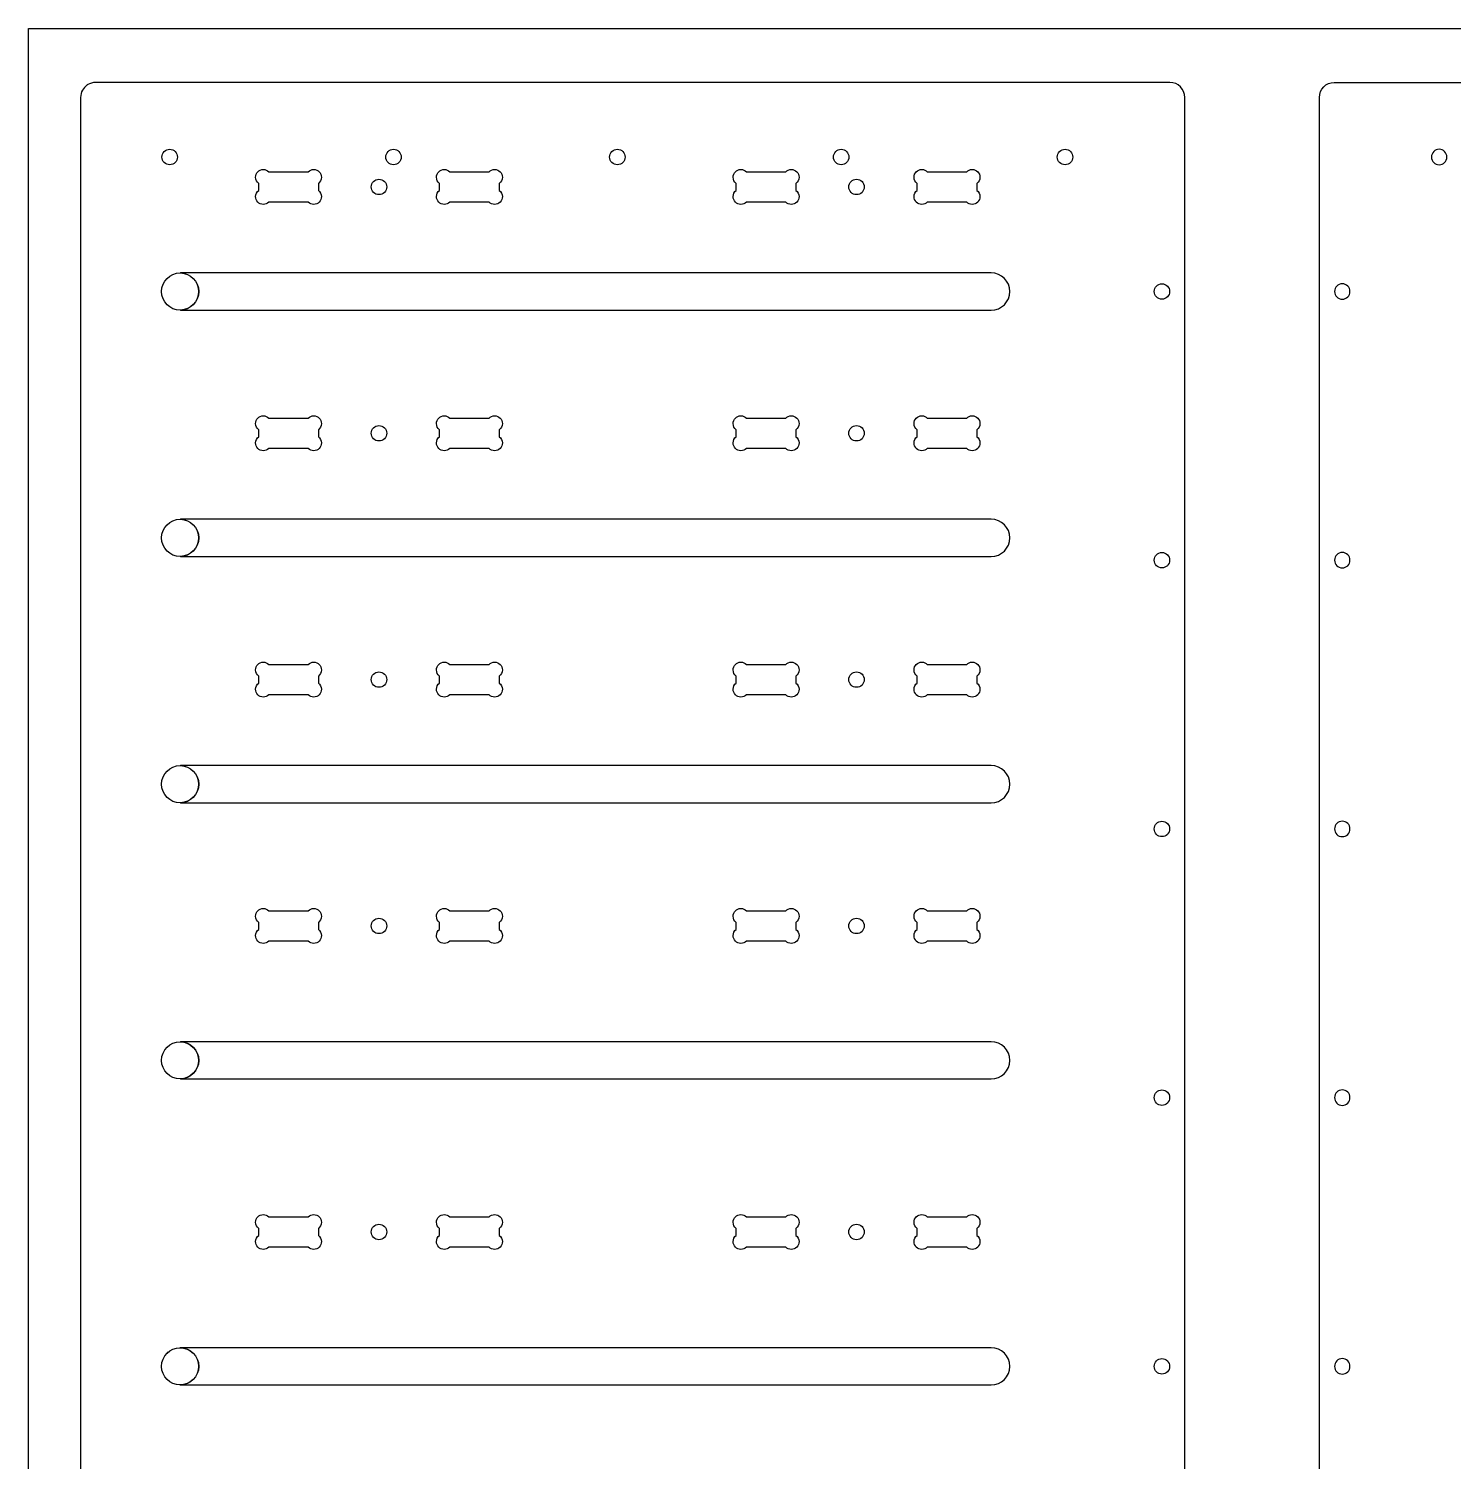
# Model space of a CAD drawing. Extents: x 0 to 4896, y 0 to 5028.
# Drawn here: x 2457 to 3064, y 1858 to 2467 of the extents above; entities that cross this region are included whole.
import ezdxf

# ---------------------------------------------------------------- set-up
doc = ezdxf.new("R2010")
doc.units = 0
doc.layers.add('Layer_1', color=7, linetype='CONTINUOUS')

msp = doc.modelspace()

# ---------------------------------------------------------------- linework, layer by layer
at = {"layer": 'Layer_1', "color": 3}
msp.add_lwpolyline([(2457.372163, 2467.488066), (4895.721448, 2467.488066), (4895.721448, 1248.338922), (2457.372163, 1248.338922), (2457.372163, 2467.488066)], dxfattribs=at)
at = {"layer": 'Layer_1', "color": 7}
for points in [[(2943.0045, 2444.599914), (2485.839778, 2444.599914), (2485.839778, 2444.599914)], [(3012.9953, 2444.599914), (3470.160023, 2444.599914), (3470.160023, 2444.599914)], [(2479.489778, 2438.249914), (2479.489778, 1825.510192), (2479.489778, 1409.585192)], [(2949.3545, 1825.510192), (2949.3545, 2438.249914)], [(3006.6453, 1825.510192), (3006.6453, 2438.249914)], [(2517.39575, 2416.148528), (2517.39575, 2416.148528)], [(2612.64575, 2416.148528), (2612.64575, 2416.148528)], [(2707.89575, 2416.148528), (2707.89575, 2416.148528)], [(2803.14575, 2416.148528), (2803.14575, 2416.148528)], [(2898.39575, 2416.148528), (2898.39575, 2416.148528)], [(3057.60405, 2416.148528), (3057.60405, 2416.148528)], [(2557.224361, 2407.566996), (2557.224361, 2407.566996)], [(2559.5615, 2406.605748), (2576.344916, 2406.605748)], [(2606.4545, 2403.430748), (2606.4545, 2403.430748)], [(2634.226944, 2407.566996), (2634.226944, 2407.566996)], [(2636.564083, 2406.605748), (2653.338666, 2406.605748)], [(2760.450833, 2407.566996), (2760.450833, 2407.566996)], [(2762.787972, 2406.605748), (2779.571389, 2406.605748)], [(2809.680944, 2403.430748), (2809.680944, 2403.430748)], [(2837.453389, 2407.566996), (2837.453389, 2407.566996)], [(2839.790556, 2406.605748), (2856.565111, 2406.605748)], [(2555.257611, 2398.676996), (2555.257611, 2401.622832)], [(2580.657611, 2401.622832), (2580.657611, 2398.668248)], [(2632.251389, 2398.676996), (2632.251389, 2401.622832)], [(2657.651389, 2401.622832), (2657.651389, 2398.676996)], [(2758.484083, 2398.676996), (2758.484083, 2401.622832)], [(2783.884083, 2401.622832), (2783.884083, 2398.668248)], [(2835.477833, 2398.676996), (2835.477833, 2401.622832)], [(2860.877833, 2401.622832), (2860.877833, 2398.676996)], [(2576.353722, 2393.685332), (2559.552694, 2393.685332)], [(2653.3475, 2393.685332), (2636.555278, 2393.685332)], [(2779.580194, 2393.685332), (2762.779167, 2393.685332)], [(2856.573944, 2393.685332), (2839.781722, 2393.685332)], [(2521.849555, 2363.566859), (2521.849555, 2363.566859)], [(2866.986138, 2363.567141), (2521.987138, 2363.567141), (2521.987138, 2363.566576)], [(2521.987138, 2363.566576), (2521.987138, 2363.55811)], [(2939.617833, 2358.927972), (2939.617833, 2358.927972)], [(3016.381967, 2358.927972), (3016.381967, 2358.927972)], [(2521.987138, 2347.736168), (2521.987138, 2347.727701), (2866.986138, 2347.727701)], [(2557.224361, 2302.756719), (2557.224361, 2302.756719)], [(2559.5615, 2301.79547), (2576.344916, 2301.79547)], [(2606.4545, 2298.62047), (2606.4545, 2298.62047)], [(2634.226944, 2302.756719), (2634.226944, 2302.756719)], [(2636.564083, 2301.79547), (2653.338666, 2301.79547)], [(2760.450833, 2302.756719), (2760.450833, 2302.756719)], [(2762.787972, 2301.79547), (2779.571389, 2301.79547)], [(2809.680944, 2298.62047), (2809.680944, 2298.62047)], [(2837.453389, 2302.756719), (2837.453389, 2302.756719)], [(2839.790556, 2301.79547), (2856.565111, 2301.79547)], [(2555.257611, 2293.866719), (2555.257611, 2296.812554)], [(2580.657611, 2296.812554), (2580.657611, 2293.85797)], [(2632.251389, 2293.866719), (2632.251389, 2296.812554)], [(2657.651389, 2296.812554), (2657.651389, 2293.866719)], [(2758.484083, 2293.866719), (2758.484083, 2296.812554)], [(2783.884083, 2296.812554), (2783.884083, 2293.85797)], [(2835.477833, 2293.866719), (2835.477833, 2296.812554)], [(2860.877833, 2296.812554), (2860.877833, 2293.866719)], [(2576.353722, 2288.875054), (2559.552694, 2288.875054)], [(2653.3475, 2288.875054), (2636.555278, 2288.875054)], [(2779.580194, 2288.875054), (2762.779167, 2288.875054)], [(2856.573944, 2288.875054), (2839.781722, 2288.875054)], [(2521.849555, 2258.756581), (2521.849555, 2258.756581)], [(2866.986138, 2258.75771), (2521.987138, 2258.75771), (2521.987138, 2258.756581)], [(2521.987138, 2258.756581), (2521.987138, 2258.748114)], [(2939.617833, 2244.601443), (2939.617833, 2244.601443)], [(3016.381967, 2244.601443), (3016.381967, 2244.601443)], [(2521.987138, 2242.926172), (2521.987138, 2242.917705), (2866.986138, 2242.917705)], [(2557.224361, 2197.946441), (2557.224361, 2197.946441)], [(2559.5615, 2196.985192), (2576.344916, 2196.985192)], [(2634.226944, 2197.946441), (2634.226944, 2197.946441)], [(2636.564083, 2196.985192), (2653.338666, 2196.985192)], [(2760.450833, 2197.946441), (2760.450833, 2197.946441)], [(2762.787972, 2196.985192), (2779.571389, 2196.985192)], [(2837.453389, 2197.946441), (2837.453389, 2197.946441)], [(2839.790556, 2196.985192), (2856.565111, 2196.985192)], [(2555.257611, 2189.056441), (2555.257611, 2192.002276)], [(2580.657611, 2192.002276), (2580.657611, 2189.047692)], [(2606.4545, 2193.810192), (2606.4545, 2193.810192)], [(2632.251389, 2189.056441), (2632.251389, 2192.002276)], [(2657.651389, 2192.002276), (2657.651389, 2189.056441)], [(2758.484083, 2189.056441), (2758.484083, 2192.002276)], [(2783.884083, 2192.002276), (2783.884083, 2189.047692)], [(2809.680944, 2193.810192), (2809.680944, 2193.810192)], [(2835.477833, 2189.056441), (2835.477833, 2192.002276)], [(2860.877833, 2192.002276), (2860.877833, 2189.056441)], [(2576.353722, 2184.064776), (2559.552694, 2184.064776)], [(2653.3475, 2184.064776), (2636.555278, 2184.064776)], [(2779.580194, 2184.064776), (2762.779167, 2184.064776)], [(2856.573944, 2184.064776), (2839.781722, 2184.064776)], [(2521.849555, 2153.946303), (2521.849555, 2153.946303)], [(2866.986138, 2153.946585), (2521.987138, 2153.946585), (2521.987138, 2153.946021)], [(2521.987138, 2153.946021), (2521.987138, 2153.937554)], [(2521.987138, 2138.115612), (2521.987138, 2138.107145), (2866.986138, 2138.107145)], [(2939.617833, 2130.266165), (2939.617833, 2130.266165)], [(3016.381967, 2130.266165), (3016.381967, 2130.266165)], [(2557.224361, 2093.136163), (2557.224361, 2093.136163)], [(2559.5615, 2092.174914), (2576.344916, 2092.174914)], [(2634.226944, 2093.136163), (2634.226944, 2093.136163)], [(2636.564083, 2092.174914), (2653.338666, 2092.174914)], [(2760.450833, 2093.136163), (2760.450833, 2093.136163)], [(2762.787972, 2092.174914), (2779.571389, 2092.174914)], [(2837.453389, 2093.136163), (2837.453389, 2093.136163)], [(2839.790556, 2092.174914), (2856.565111, 2092.174914)], [(2555.257611, 2084.246163), (2555.257611, 2087.191999)], [(2580.657611, 2087.191999), (2580.657611, 2084.237414)], [(2606.4545, 2088.999914), (2606.4545, 2088.999914)], [(2632.251389, 2084.246163), (2632.251389, 2087.191999)], [(2657.651389, 2087.191999), (2657.651389, 2084.246163)], [(2758.484083, 2084.246163), (2758.484083, 2087.191999)], [(2783.884083, 2087.191999), (2783.884083, 2084.237414)], [(2809.680944, 2088.999914), (2809.680944, 2088.999914)], [(2835.477833, 2084.246163), (2835.477833, 2087.191999)], [(2860.877833, 2087.191999), (2860.877833, 2084.246163)], [(2576.353722, 2079.254499), (2559.552694, 2079.254499)], [(2653.3475, 2079.254499), (2636.555278, 2079.254499)], [(2779.580194, 2079.254499), (2762.779167, 2079.254499)], [(2856.573944, 2079.254499), (2839.781722, 2079.254499)], [(2521.849555, 2036.444774), (2521.849555, 2036.444774)], [(2866.986138, 2036.445339), (2521.987138, 2036.445339), (2521.987138, 2036.444774)], [(2521.987138, 2036.444774), (2521.987138, 2036.436308)], [(2521.987138, 2020.614083), (2521.987138, 2020.605616), (2866.986138, 2020.605616)], [(2939.617833, 2015.939636), (2939.617833, 2015.939636)], [(3016.381967, 2015.939636), (3016.381967, 2015.939636)], [(2557.224361, 1962.934634), (2557.224361, 1962.934634)], [(2634.226944, 1962.934634), (2634.226944, 1962.934634)], [(2760.450833, 1962.934634), (2760.450833, 1962.934634)], [(2837.453389, 1962.934634), (2837.453389, 1962.934634)], [(2555.257611, 1954.044634), (2555.257611, 1956.99047)], [(2559.5615, 1961.973385), (2576.344916, 1961.973385)], [(2580.657611, 1956.99047), (2580.657611, 1954.035885)], [(2606.4545, 1958.798385), (2606.4545, 1958.798385)], [(2632.251389, 1954.044634), (2632.251389, 1956.99047)], [(2636.564083, 1961.973385), (2653.338666, 1961.973385)], [(2657.651389, 1956.99047), (2657.651389, 1954.044634)], [(2758.484083, 1954.044634), (2758.484083, 1956.99047)], [(2762.787972, 1961.973385), (2779.571389, 1961.973385)], [(2783.884083, 1956.99047), (2783.884083, 1954.035885)], [(2809.680944, 1958.798385), (2809.680944, 1958.798385)], [(2835.477833, 1954.044634), (2835.477833, 1956.99047)], [(2839.790556, 1961.973385), (2856.565111, 1961.973385)], [(2860.877833, 1956.99047), (2860.877833, 1954.044634)], [(2576.353722, 1949.05297), (2559.552694, 1949.05297)], [(2653.3475, 1949.05297), (2636.555278, 1949.05297)], [(2779.580194, 1949.05297), (2762.779167, 1949.05297)], [(2856.573944, 1949.05297), (2839.781722, 1949.05297)], [(2516.766027, 1904.497136), (2516.766027, 1904.497136)], [(2866.986138, 1906.243245), (2521.740194, 1906.243245), (2521.740194, 1906.243245)], [(2521.849555, 1906.243245), (2521.849555, 1906.243245)], [(2939.617833, 1901.604359), (2939.617833, 1901.604359)], [(3016.381967, 1901.604359), (3016.381967, 1901.604359)], [(2521.740194, 1890.403523), (2866.986138, 1890.403523)]]:
    msp.add_lwpolyline(points, dxfattribs=at)
for points in [[(2485.839778, 2444.599914), (2484.630512, 2444.599914), (2483.501341, 2444.264916), (2482.541305, 2443.682692)], [(2949.3545, 2438.249914), (2949.3545, 2441.767814), (2946.5224, 2444.599914), (2943.0045, 2444.599914)], [(3006.6453, 2438.249914), (3006.6453, 2441.767814), (3009.4774, 2444.599914), (3012.9953, 2444.599914)], [(2482.276722, 2443.515052), (2480.591488, 2442.375721), (2479.489778, 2440.446168), (2479.489778, 2438.249914)], [(2482.541305, 2443.682692), (2482.454042, 2443.629916), (2482.361163, 2443.572061), (2482.276722, 2443.515052)], [(2514.114916, 2412.858663), (2514.114916, 2414.672788), (2515.581625, 2416.148528), (2517.39575, 2416.148528)], [(2517.39575, 2416.148528), (2519.209902, 2416.148528), (2520.676583, 2414.672788), (2520.676583, 2412.858663)], [(2609.364916, 2412.858663), (2609.364916, 2414.672788), (2610.831625, 2416.148528), (2612.64575, 2416.148528)], [(2612.64575, 2416.148528), (2614.459902, 2416.148528), (2615.926583, 2414.672788), (2615.926583, 2412.858663)], [(2704.614916, 2412.858663), (2704.614916, 2414.672788), (2706.081625, 2416.148528), (2707.89575, 2416.148528)], [(2707.89575, 2416.148528), (2709.709902, 2416.148528), (2711.176583, 2414.672788), (2711.176583, 2412.858663)], [(2799.864916, 2412.858663), (2799.864916, 2414.672788), (2801.331625, 2416.148528), (2803.14575, 2416.148528)], [(2803.14575, 2416.148528), (2804.959902, 2416.148528), (2806.426583, 2414.672788), (2806.426583, 2412.858663)], [(2895.114916, 2412.858663), (2895.114916, 2414.672788), (2896.581625, 2416.148528), (2898.39575, 2416.148528)], [(2898.39575, 2416.148528), (2900.209902, 2416.148528), (2901.676583, 2414.672788), (2901.676583, 2412.858663)], [(3057.60405, 2416.148528), (3055.789898, 2416.148528), (3054.323217, 2414.672788), (3054.323217, 2412.858663)], [(3060.884884, 2412.858663), (3060.884884, 2414.672788), (3059.418175, 2416.148528), (3057.60405, 2416.148528)], [(2517.39575, 2409.57783), (2515.581625, 2409.57783), (2514.114916, 2411.044539), (2514.114916, 2412.858663)], [(2520.676583, 2412.858663), (2520.676583, 2411.044539), (2519.209902, 2409.57783), (2517.39575, 2409.57783)], [(2612.64575, 2409.57783), (2610.831625, 2409.57783), (2609.364916, 2411.044539), (2609.364916, 2412.858663)], [(2615.926583, 2412.858663), (2615.926583, 2411.044539), (2614.459902, 2409.57783), (2612.64575, 2409.57783)], [(2707.89575, 2409.57783), (2706.081625, 2409.57783), (2704.614916, 2411.044539), (2704.614916, 2412.858663)], [(2711.176583, 2412.858663), (2711.176583, 2411.044539), (2709.709902, 2409.57783), (2707.89575, 2409.57783)], [(2803.14575, 2409.57783), (2801.331625, 2409.57783), (2799.864916, 2411.044539), (2799.864916, 2412.858663)], [(2806.426583, 2412.858663), (2806.426583, 2411.044539), (2804.959902, 2409.57783), (2803.14575, 2409.57783)], [(2898.39575, 2409.57783), (2896.581625, 2409.57783), (2895.114916, 2411.044539), (2895.114916, 2412.858663)], [(2901.676583, 2412.858663), (2901.676583, 2411.044539), (2900.209902, 2409.57783), (2898.39575, 2409.57783)], [(3054.323217, 2412.858663), (3054.323217, 2411.044539), (3055.789898, 2409.57783), (3057.60405, 2409.57783)], [(3057.60405, 2409.57783), (3059.418175, 2409.57783), (3060.884884, 2411.044539), (3060.884884, 2412.858663)], [(2553.925889, 2404.268665), (2553.925889, 2406.097748), (2555.395053, 2407.566996), (2557.224361, 2407.566996)], [(2555.257611, 2401.622832), (2554.451386, 2402.223683), (2553.925889, 2403.181263), (2553.925889, 2404.268665)], [(2557.224361, 2407.566996), (2558.139015, 2407.566996), (2558.964684, 2407.202648), (2559.5615, 2406.605748)], [(2576.344916, 2406.605748), (2576.94176, 2407.202648), (2577.767429, 2407.566996), (2578.682055, 2407.566996)], [(2578.682055, 2407.566996), (2580.51142, 2407.566996), (2581.980556, 2406.097748), (2581.980556, 2404.268665)], [(2581.980556, 2404.268665), (2581.980499, 2403.182392), (2581.462396, 2402.223965), (2580.657611, 2401.622832)], [(2603.173666, 2400.141165), (2603.173666, 2401.95529), (2604.640375, 2403.430748), (2606.4545, 2403.430748)], [(2606.4545, 2403.430748), (2608.268652, 2403.430748), (2609.735333, 2401.95529), (2609.735333, 2400.141165)], [(2630.919639, 2404.268665), (2630.919639, 2406.097748), (2632.39758, 2407.566996), (2634.226944, 2407.566996)], [(2632.251389, 2401.622832), (2631.444995, 2402.223683), (2630.919639, 2403.181263), (2630.919639, 2404.268665)], [(2634.226944, 2407.566996), (2635.141542, 2407.566996), (2635.96724, 2407.202648), (2636.564083, 2406.605748)], [(2653.338666, 2406.605748), (2653.93551, 2407.202648), (2654.761151, 2407.566996), (2655.675833, 2407.566996)], [(2655.675833, 2407.566996), (2657.505057, 2407.566996), (2658.983111, 2406.097748), (2658.983111, 2404.268665)], [(2658.983111, 2404.268665), (2658.983111, 2403.181263), (2658.457641, 2402.223683), (2657.651389, 2401.622832)], [(2757.152333, 2404.268665), (2757.152333, 2406.097748), (2758.621497, 2407.566996), (2760.450833, 2407.566996)], [(2758.484083, 2401.622832), (2757.677802, 2402.223683), (2757.152333, 2403.181263), (2757.152333, 2404.268665)], [(2760.450833, 2407.566996), (2761.365487, 2407.566996), (2762.191157, 2407.202648), (2762.787972, 2406.605748)], [(2779.571389, 2406.605748), (2780.168204, 2407.202648), (2780.993902, 2407.566996), (2781.908528, 2407.566996)], [(2781.908528, 2407.566996), (2783.737864, 2407.566996), (2785.207, 2406.097748), (2785.207, 2404.268665)], [(2785.207, 2404.268665), (2785.206972, 2403.182392), (2784.68884, 2402.223965), (2783.884083, 2401.622832)], [(2806.400111, 2400.141165), (2806.400111, 2401.95529), (2807.866848, 2403.430748), (2809.680944, 2403.430748)], [(2809.680944, 2403.430748), (2811.495153, 2403.430748), (2812.961777, 2401.95529), (2812.961777, 2400.141165)], [(2834.146111, 2404.268665), (2834.146083, 2406.097748), (2835.624081, 2407.566996), (2837.453389, 2407.566996)], [(2835.477833, 2401.622832), (2834.671468, 2402.223683), (2834.146111, 2403.181263), (2834.146111, 2404.268665)], [(2837.453389, 2407.566996), (2838.367986, 2407.566996), (2839.193656, 2407.202648), (2839.790556, 2406.605748)], [(2856.565111, 2406.605748), (2857.161954, 2407.202648), (2857.987624, 2407.566996), (2858.902278, 2407.566996)], [(2858.902278, 2407.566996), (2860.731529, 2407.566996), (2862.209555, 2406.097748), (2862.209555, 2404.268665)], [(2862.209555, 2404.268665), (2862.209555, 2403.181263), (2861.684114, 2402.223683), (2860.877833, 2401.622832)], [(2553.925889, 2396.031163), (2553.925889, 2397.119694), (2554.450088, 2398.076145), (2555.257611, 2398.676996)], [(2557.224361, 2392.724083), (2555.395053, 2392.724083), (2553.925889, 2394.202081), (2553.925889, 2396.031163)], [(2581.980556, 2396.031163), (2581.980499, 2394.202081), (2580.51142, 2392.724083), (2578.682055, 2392.724083)], [(2580.657611, 2398.668248), (2581.461154, 2398.067114), (2581.980556, 2397.116308), (2581.980556, 2396.031163)], [(2606.4545, 2396.860332), (2604.640375, 2396.860332), (2603.173666, 2398.327041), (2603.173666, 2400.141165)], [(2609.735333, 2400.141165), (2609.735333, 2398.327041), (2608.268652, 2396.860332), (2606.4545, 2396.860332)], [(2630.919639, 2396.031163), (2630.919639, 2397.119694), (2631.44381, 2398.076145), (2632.251389, 2398.676996)], [(2634.226944, 2392.724083), (2632.39758, 2392.724083), (2630.919639, 2394.202081), (2630.919639, 2396.031163)], [(2658.983111, 2396.031163), (2658.983111, 2394.202081), (2657.505085, 2392.724083), (2655.675833, 2392.724083)], [(2657.651389, 2398.676996), (2658.458911, 2398.076428), (2658.983111, 2397.119694), (2658.983111, 2396.031163)], [(2757.152333, 2396.031163), (2757.152333, 2397.119694), (2757.676532, 2398.076145), (2758.484083, 2398.676996)], [(2760.450833, 2392.724083), (2758.621525, 2392.724083), (2757.152333, 2394.202081), (2757.152333, 2396.031163)], [(2785.207, 2396.031163), (2785.206972, 2394.202081), (2783.737836, 2392.724083), (2781.908528, 2392.724083)], [(2783.884083, 2398.668248), (2784.687598, 2398.067114), (2785.207, 2397.116308), (2785.207, 2396.031163)], [(2809.680944, 2396.860332), (2807.866848, 2396.860332), (2806.400111, 2398.327041), (2806.400111, 2400.141165)], [(2812.961777, 2400.141165), (2812.961777, 2398.327041), (2811.495153, 2396.860332), (2809.680944, 2396.860332)], [(2834.146111, 2396.031163), (2834.146083, 2397.119694), (2834.670254, 2398.076145), (2835.477833, 2398.676996)], [(2837.453389, 2392.724083), (2835.624052, 2392.724083), (2834.146111, 2394.202081), (2834.146111, 2396.031163)], [(2862.209555, 2396.031163), (2862.209555, 2394.202081), (2860.731557, 2392.724083), (2858.902278, 2392.724083)], [(2860.877833, 2398.676996), (2861.685384, 2398.076428), (2862.209555, 2397.119694), (2862.209555, 2396.031163)], [(2559.552694, 2393.685332), (2558.956556, 2393.093512), (2558.134528, 2392.724083), (2557.224361, 2392.724083)], [(2578.682055, 2392.724083), (2577.771888, 2392.724083), (2576.949888, 2393.093512), (2576.353722, 2393.685332)], [(2636.555278, 2393.685332), (2635.959112, 2393.093512), (2635.137196, 2392.724083), (2634.226944, 2392.724083)], [(2655.675833, 2392.724083), (2654.765526, 2392.724083), (2653.94361, 2393.093512), (2653.3475, 2393.685332)], [(2762.779167, 2393.685332), (2762.183, 2393.093512), (2761.360944, 2392.724083), (2760.450833, 2392.724083)], [(2781.908528, 2392.724083), (2780.998304, 2392.724083), (2780.17636, 2393.093512), (2779.580194, 2393.685332)], [(2839.781722, 2393.685332), (2839.185556, 2393.093512), (2838.36364, 2392.724083), (2837.453389, 2392.724083)], [(2858.902278, 2392.724083), (2857.991998, 2392.724083), (2857.170082, 2393.093512), (2856.573944, 2393.685332)], [(2513.929722, 2355.647139), (2513.929722, 2360.021865), (2517.474659, 2363.566859), (2521.849555, 2363.566859)], [(2521.849555, 2363.566859), (2526.224508, 2363.566859), (2529.769388, 2360.021865), (2529.769444, 2355.647139)], [(2521.987138, 2363.55811), (2526.246888, 2363.427159), (2529.660027, 2359.938892), (2529.660027, 2355.647139)], [(2874.906027, 2355.647421), (2874.906027, 2360.034565), (2871.373085, 2363.567423), (2866.986138, 2363.567141)], [(2521.849555, 2347.727136), (2517.474631, 2347.727136), (2513.929666, 2351.27213), (2513.929722, 2355.647139)], [(2529.769444, 2355.647139), (2529.769444, 2351.27213), (2526.224536, 2347.727136), (2521.849555, 2347.727136)], [(2529.660027, 2355.647139), (2529.660027, 2351.355668), (2526.246888, 2347.867401), (2521.987138, 2347.736168)], [(2866.986138, 2347.727701), (2871.373085, 2347.727701), (2874.905999, 2351.260559), (2874.906027, 2355.647421)], [(2936.337, 2355.647139), (2936.337, 2357.461263), (2937.80368, 2358.927972), (2939.617833, 2358.927972)], [(2939.617833, 2352.366305), (2937.80368, 2352.366305), (2936.337, 2353.832732), (2936.337, 2355.647139)], [(2939.617833, 2358.927972), (2941.431986, 2358.927972), (2942.9075, 2357.461263), (2942.9075, 2355.647139)], [(2942.9075, 2355.647139), (2942.9075, 2353.832732), (2941.431986, 2352.366305), (2939.617833, 2352.366305)], [(3016.381967, 2358.927972), (3014.567814, 2358.927972), (3013.0923, 2357.461263), (3013.0923, 2355.647139)], [(3013.0923, 2355.647139), (3013.0923, 2353.832732), (3014.567814, 2352.366305), (3016.381967, 2352.366305)], [(3019.6628, 2355.647139), (3019.6628, 2357.461263), (3018.19612, 2358.927972), (3016.381967, 2358.927972)], [(3016.381967, 2352.366305), (3018.19612, 2352.366305), (3019.6628, 2353.832732), (3019.6628, 2355.647139)], [(2553.925889, 2299.458388), (2553.925889, 2301.28747), (2555.395053, 2302.756719), (2557.224361, 2302.756719)], [(2555.257611, 2296.812554), (2554.451386, 2297.413405), (2553.925889, 2298.370985), (2553.925889, 2299.458388)], [(2557.224361, 2302.756719), (2558.139015, 2302.756719), (2558.964684, 2302.39237), (2559.5615, 2301.79547)], [(2576.344916, 2301.79547), (2576.94176, 2302.39237), (2577.767429, 2302.756719), (2578.682055, 2302.756719)], [(2578.682055, 2302.756719), (2580.51142, 2302.756719), (2581.980556, 2301.28747), (2581.980556, 2299.458388)], [(2581.980556, 2299.458388), (2581.980499, 2298.372114), (2581.462396, 2297.413688), (2580.657611, 2296.812554)], [(2603.173666, 2295.330888), (2603.173666, 2297.145012), (2604.640375, 2298.62047), (2606.4545, 2298.62047)], [(2606.4545, 2298.62047), (2608.268652, 2298.62047), (2609.735333, 2297.145012), (2609.735333, 2295.330888)], [(2630.919639, 2299.458388), (2630.919639, 2301.28747), (2632.39758, 2302.756719), (2634.226944, 2302.756719)], [(2632.251389, 2296.812554), (2631.444995, 2297.413405), (2630.919639, 2298.370985), (2630.919639, 2299.458388)], [(2634.226944, 2302.756719), (2635.141542, 2302.756719), (2635.96724, 2302.39237), (2636.564083, 2301.79547)], [(2653.338666, 2301.79547), (2653.93551, 2302.39237), (2654.761151, 2302.756719), (2655.675833, 2302.756719)], [(2655.675833, 2302.756719), (2657.505057, 2302.756719), (2658.983111, 2301.28747), (2658.983111, 2299.458388)], [(2658.983111, 2299.458388), (2658.983111, 2298.370985), (2658.457641, 2297.413405), (2657.651389, 2296.812554)], [(2757.152333, 2299.458388), (2757.152333, 2301.28747), (2758.621497, 2302.756719), (2760.450833, 2302.756719)], [(2758.484083, 2296.812554), (2757.677802, 2297.413405), (2757.152333, 2298.370985), (2757.152333, 2299.458388)], [(2760.450833, 2302.756719), (2761.365487, 2302.756719), (2762.191157, 2302.39237), (2762.787972, 2301.79547)], [(2779.571389, 2301.79547), (2780.168204, 2302.39237), (2780.993902, 2302.756719), (2781.908528, 2302.756719)], [(2781.908528, 2302.756719), (2783.737864, 2302.756719), (2785.207, 2301.28747), (2785.207, 2299.458388)], [(2785.207, 2299.458388), (2785.206972, 2298.372114), (2784.68884, 2297.413688), (2783.884083, 2296.812554)], [(2806.400111, 2295.330888), (2806.400111, 2297.145012), (2807.866848, 2298.62047), (2809.680944, 2298.62047)], [(2809.680944, 2298.62047), (2811.495153, 2298.62047), (2812.961777, 2297.145012), (2812.961777, 2295.330888)], [(2834.146111, 2299.458388), (2834.146083, 2301.28747), (2835.624081, 2302.756719), (2837.453389, 2302.756719)], [(2835.477833, 2296.812554), (2834.671468, 2297.413405), (2834.146111, 2298.370985), (2834.146111, 2299.458388)], [(2837.453389, 2302.756719), (2838.367986, 2302.756719), (2839.193656, 2302.39237), (2839.790556, 2301.79547)], [(2856.565111, 2301.79547), (2857.161954, 2302.39237), (2857.987624, 2302.756719), (2858.902278, 2302.756719)], [(2858.902278, 2302.756719), (2860.731529, 2302.756719), (2862.209555, 2301.28747), (2862.209555, 2299.458388)], [(2862.209555, 2299.458388), (2862.209555, 2298.370985), (2861.684114, 2297.413405), (2860.877833, 2296.812554)], [(2553.925889, 2291.220885), (2553.925889, 2292.309416), (2554.450088, 2293.265868), (2555.257611, 2293.866719)], [(2580.657611, 2293.85797), (2581.461154, 2293.256836), (2581.980556, 2292.30603), (2581.980556, 2291.220885)], [(2606.4545, 2292.050054), (2604.640375, 2292.050054), (2603.173666, 2293.516763), (2603.173666, 2295.330888)], [(2609.735333, 2295.330888), (2609.735333, 2293.516763), (2608.268652, 2292.050054), (2606.4545, 2292.050054)], [(2630.919639, 2291.220885), (2630.919639, 2292.309416), (2631.44381, 2293.265868), (2632.251389, 2293.866719)], [(2657.651389, 2293.866719), (2658.458911, 2293.26615), (2658.983111, 2292.309416), (2658.983111, 2291.220885)], [(2757.152333, 2291.220885), (2757.152333, 2292.309416), (2757.676532, 2293.265868), (2758.484083, 2293.866719)], [(2783.884083, 2293.85797), (2784.687598, 2293.256836), (2785.207, 2292.30603), (2785.207, 2291.220885)], [(2809.680944, 2292.050054), (2807.866848, 2292.050054), (2806.400111, 2293.516763), (2806.400111, 2295.330888)], [(2812.961777, 2295.330888), (2812.961777, 2293.516763), (2811.495153, 2292.050054), (2809.680944, 2292.050054)], [(2834.146111, 2291.220885), (2834.146083, 2292.309416), (2834.670254, 2293.265868), (2835.477833, 2293.866719)], [(2860.877833, 2293.866719), (2861.685384, 2293.26615), (2862.209555, 2292.309416), (2862.209555, 2291.220885)], [(2557.224361, 2287.913805), (2555.395053, 2287.913805), (2553.925889, 2289.391803), (2553.925889, 2291.220885)], [(2559.552694, 2288.875054), (2558.956556, 2288.283234), (2558.134528, 2287.913805), (2557.224361, 2287.913805)], [(2578.682055, 2287.913805), (2577.771888, 2287.913805), (2576.949888, 2288.283234), (2576.353722, 2288.875054)], [(2581.980556, 2291.220885), (2581.980499, 2289.391803), (2580.51142, 2287.913805), (2578.682055, 2287.913805)], [(2634.226944, 2287.913805), (2632.39758, 2287.913805), (2630.919639, 2289.391803), (2630.919639, 2291.220885)], [(2636.555278, 2288.875054), (2635.959112, 2288.283234), (2635.137196, 2287.913805), (2634.226944, 2287.913805)], [(2655.675833, 2287.913805), (2654.765526, 2287.913805), (2653.94361, 2288.283234), (2653.3475, 2288.875054)], [(2658.983111, 2291.220885), (2658.983111, 2289.391803), (2657.505085, 2287.913805), (2655.675833, 2287.913805)], [(2760.450833, 2287.913805), (2758.621525, 2287.913805), (2757.152333, 2289.391803), (2757.152333, 2291.220885)], [(2762.779167, 2288.875054), (2762.183, 2288.283234), (2761.360944, 2287.913805), (2760.450833, 2287.913805)], [(2781.908528, 2287.913805), (2780.998304, 2287.913805), (2780.17636, 2288.283234), (2779.580194, 2288.875054)], [(2785.207, 2291.220885), (2785.206972, 2289.391803), (2783.737836, 2287.913805), (2781.908528, 2287.913805)], [(2837.453389, 2287.913805), (2835.624052, 2287.913805), (2834.146111, 2289.391803), (2834.146111, 2291.220885)], [(2839.781722, 2288.875054), (2839.185556, 2288.283234), (2838.36364, 2287.913805), (2837.453389, 2287.913805)], [(2858.902278, 2287.913805), (2857.991998, 2287.913805), (2857.170082, 2288.283234), (2856.573944, 2288.875054)], [(2862.209555, 2291.220885), (2862.209555, 2289.391803), (2860.731557, 2287.913805), (2858.902278, 2287.913805)], [(2513.929722, 2250.836861), (2513.929722, 2255.211588), (2517.474659, 2258.756581), (2521.849555, 2258.756581)], [(2521.849555, 2258.756581), (2526.224508, 2258.756581), (2529.769388, 2255.211588), (2529.769444, 2250.836861)], [(2521.987138, 2258.748114), (2526.246888, 2258.616599), (2529.660027, 2255.128896), (2529.660027, 2250.837143)], [(2874.906027, 2250.837708), (2874.906027, 2255.224852), (2871.373085, 2258.757145), (2866.986138, 2258.75771)], [(2521.849555, 2242.916859), (2517.474631, 2242.916859), (2513.929666, 2246.461852), (2513.929722, 2250.836861)], [(2529.769444, 2250.836861), (2529.769444, 2246.461852), (2526.224536, 2242.916859), (2521.849555, 2242.916859)], [(2529.660027, 2250.837143), (2529.660027, 2246.545672), (2526.246888, 2243.057688), (2521.987138, 2242.926172)], [(2866.986138, 2242.917705), (2871.373085, 2242.917705), (2874.905999, 2246.450845), (2874.906027, 2250.837708)], [(2936.337, 2241.32061), (2936.337, 2243.134734), (2937.80368, 2244.601443), (2939.617833, 2244.601443)], [(2939.617833, 2244.601443), (2941.431986, 2244.601443), (2942.9075, 2243.134734), (2942.9075, 2241.32061)], [(3016.381967, 2244.601443), (3014.567814, 2244.601443), (3013.0923, 2243.134734), (3013.0923, 2241.32061)], [(3019.6628, 2241.32061), (3019.6628, 2243.134734), (3018.19612, 2244.601443), (3016.381967, 2244.601443)], [(2939.617833, 2238.039776), (2937.80368, 2238.039776), (2936.337, 2239.506485), (2936.337, 2241.32061)], [(2942.9075, 2241.32061), (2942.9075, 2239.506485), (2941.431986, 2238.039776), (2939.617833, 2238.039776)], [(3013.0923, 2241.32061), (3013.0923, 2239.506485), (3014.567814, 2238.039776), (3016.381967, 2238.039776)], [(3016.381967, 2238.039776), (3018.19612, 2238.039776), (3019.6628, 2239.506485), (3019.6628, 2241.32061)], [(2553.925889, 2194.64811), (2553.925889, 2196.477192), (2555.395053, 2197.946441), (2557.224361, 2197.946441)], [(2555.257611, 2192.002276), (2554.451386, 2192.603128), (2553.925889, 2193.560708), (2553.925889, 2194.64811)], [(2557.224361, 2197.946441), (2558.139015, 2197.946441), (2558.964684, 2197.582092), (2559.5615, 2196.985192)], [(2576.344916, 2196.985192), (2576.94176, 2197.582092), (2577.767429, 2197.946441), (2578.682055, 2197.946441)], [(2578.682055, 2197.946441), (2580.51142, 2197.946441), (2581.980556, 2196.477192), (2581.980556, 2194.64811)], [(2581.980556, 2194.64811), (2581.980499, 2193.561836), (2581.462396, 2192.60341), (2580.657611, 2192.002276)], [(2630.919639, 2194.64811), (2630.919639, 2196.477192), (2632.39758, 2197.946441), (2634.226944, 2197.946441)], [(2632.251389, 2192.002276), (2631.444995, 2192.603128), (2630.919639, 2193.560708), (2630.919639, 2194.64811)], [(2634.226944, 2197.946441), (2635.141542, 2197.946441), (2635.96724, 2197.582092), (2636.564083, 2196.985192)], [(2653.338666, 2196.985192), (2653.93551, 2197.582092), (2654.761151, 2197.946441), (2655.675833, 2197.946441)], [(2655.675833, 2197.946441), (2657.505057, 2197.946441), (2658.983111, 2196.477192), (2658.983111, 2194.64811)], [(2658.983111, 2194.64811), (2658.983111, 2193.560708), (2658.457641, 2192.603128), (2657.651389, 2192.002276)], [(2757.152333, 2194.64811), (2757.152333, 2196.477192), (2758.621497, 2197.946441), (2760.450833, 2197.946441)], [(2758.484083, 2192.002276), (2757.677802, 2192.603128), (2757.152333, 2193.560708), (2757.152333, 2194.64811)], [(2760.450833, 2197.946441), (2761.365487, 2197.946441), (2762.191157, 2197.582092), (2762.787972, 2196.985192)], [(2779.571389, 2196.985192), (2780.168204, 2197.582092), (2780.993902, 2197.946441), (2781.908528, 2197.946441)], [(2781.908528, 2197.946441), (2783.737864, 2197.946441), (2785.207, 2196.477192), (2785.207, 2194.64811)], [(2785.207, 2194.64811), (2785.206972, 2193.561836), (2784.68884, 2192.60341), (2783.884083, 2192.002276)], [(2834.146111, 2194.64811), (2834.146083, 2196.477192), (2835.624081, 2197.946441), (2837.453389, 2197.946441)], [(2835.477833, 2192.002276), (2834.671468, 2192.603128), (2834.146111, 2193.560708), (2834.146111, 2194.64811)], [(2837.453389, 2197.946441), (2838.367986, 2197.946441), (2839.193656, 2197.582092), (2839.790556, 2196.985192)], [(2856.565111, 2196.985192), (2857.161954, 2197.582092), (2857.987624, 2197.946441), (2858.902278, 2197.946441)], [(2858.902278, 2197.946441), (2860.731529, 2197.946441), (2862.209555, 2196.477192), (2862.209555, 2194.64811)], [(2862.209555, 2194.64811), (2862.209555, 2193.560708), (2861.684114, 2192.603128), (2860.877833, 2192.002276)], [(2553.925889, 2186.410608), (2553.925889, 2187.499139), (2554.450088, 2188.45559), (2555.257611, 2189.056441)], [(2580.657611, 2189.047692), (2581.461154, 2188.446559), (2581.980556, 2187.495752), (2581.980556, 2186.410608)], [(2603.173666, 2190.52061), (2603.173666, 2192.334734), (2604.640375, 2193.810192), (2606.4545, 2193.810192)], [(2606.4545, 2187.239776), (2604.640375, 2187.239776), (2603.173666, 2188.706485), (2603.173666, 2190.52061)], [(2606.4545, 2193.810192), (2608.268652, 2193.810192), (2609.735333, 2192.334734), (2609.735333, 2190.52061)], [(2609.735333, 2190.52061), (2609.735333, 2188.706485), (2608.268652, 2187.239776), (2606.4545, 2187.239776)], [(2630.919639, 2186.410608), (2630.919639, 2187.499139), (2631.44381, 2188.45559), (2632.251389, 2189.056441)], [(2657.651389, 2189.056441), (2658.458911, 2188.455872), (2658.983111, 2187.499139), (2658.983111, 2186.410608)], [(2757.152333, 2186.410608), (2757.152333, 2187.499139), (2757.676532, 2188.45559), (2758.484083, 2189.056441)], [(2783.884083, 2189.047692), (2784.687598, 2188.446559), (2785.207, 2187.495752), (2785.207, 2186.410608)], [(2806.400111, 2190.52061), (2806.400111, 2192.334734), (2807.866848, 2193.810192), (2809.680944, 2193.810192)], [(2809.680944, 2187.239776), (2807.866848, 2187.239776), (2806.400111, 2188.706485), (2806.400111, 2190.52061)], [(2809.680944, 2193.810192), (2811.495153, 2193.810192), (2812.961777, 2192.334734), (2812.961777, 2190.52061)], [(2812.961777, 2190.52061), (2812.961777, 2188.706485), (2811.495153, 2187.239776), (2809.680944, 2187.239776)], [(2834.146111, 2186.410608), (2834.146083, 2187.499139), (2834.670254, 2188.45559), (2835.477833, 2189.056441)], [(2860.877833, 2189.056441), (2861.685384, 2188.455872), (2862.209555, 2187.499139), (2862.209555, 2186.410608)], [(2557.224361, 2183.103528), (2555.395053, 2183.103528), (2553.925889, 2184.581525), (2553.925889, 2186.410608)], [(2559.552694, 2184.064776), (2558.956556, 2183.472956), (2558.134528, 2183.103528), (2557.224361, 2183.103528)], [(2578.682055, 2183.103528), (2577.771888, 2183.103528), (2576.949888, 2183.472956), (2576.353722, 2184.064776)], [(2581.980556, 2186.410608), (2581.980499, 2184.581525), (2580.51142, 2183.103528), (2578.682055, 2183.103528)], [(2634.226944, 2183.103528), (2632.39758, 2183.103528), (2630.919639, 2184.581525), (2630.919639, 2186.410608)], [(2636.555278, 2184.064776), (2635.959112, 2183.472956), (2635.137196, 2183.103528), (2634.226944, 2183.103528)], [(2655.675833, 2183.103528), (2654.765526, 2183.103528), (2653.94361, 2183.472956), (2653.3475, 2184.064776)], [(2658.983111, 2186.410608), (2658.983111, 2184.581525), (2657.505085, 2183.103528), (2655.675833, 2183.103528)], [(2760.450833, 2183.103528), (2758.621525, 2183.103528), (2757.152333, 2184.581525), (2757.152333, 2186.410608)], [(2762.779167, 2184.064776), (2762.183, 2183.472956), (2761.360944, 2183.103528), (2760.450833, 2183.103528)], [(2781.908528, 2183.103528), (2780.998304, 2183.103528), (2780.17636, 2183.472956), (2779.580194, 2184.064776)], [(2785.207, 2186.410608), (2785.206972, 2184.581525), (2783.737836, 2183.103528), (2781.908528, 2183.103528)], [(2837.453389, 2183.103528), (2835.624052, 2183.103528), (2834.146111, 2184.581525), (2834.146111, 2186.410608)], [(2839.781722, 2184.064776), (2839.185556, 2183.472956), (2838.36364, 2183.103528), (2837.453389, 2183.103528)], [(2858.902278, 2183.103528), (2857.991998, 2183.103528), (2857.170082, 2183.472956), (2856.573944, 2184.064776)], [(2862.209555, 2186.410608), (2862.209555, 2184.581525), (2860.731557, 2183.103528), (2858.902278, 2183.103528)], [(2513.929722, 2146.026583), (2513.929722, 2150.40131), (2517.474659, 2153.946303), (2521.849555, 2153.946303)], [(2521.849555, 2153.946303), (2526.224508, 2153.946303), (2529.769388, 2150.40131), (2529.769444, 2146.026583)], [(2521.987138, 2153.937554), (2526.246888, 2153.806603), (2529.660027, 2150.318336), (2529.660027, 2146.026583)], [(2874.906027, 2146.026865), (2874.906027, 2150.41401), (2871.373085, 2153.946868), (2866.986138, 2153.946585)], [(2521.849555, 2138.106581), (2517.474631, 2138.106581), (2513.929666, 2141.651574), (2513.929722, 2146.026583)], [(2529.769444, 2146.026583), (2529.769444, 2141.651574), (2526.224536, 2138.106581), (2521.849555, 2138.106581)], [(2529.660027, 2146.026583), (2529.660027, 2141.735112), (2526.246888, 2138.246845), (2521.987138, 2138.115612)], [(2866.986138, 2138.107145), (2871.373085, 2138.107145), (2874.905999, 2141.640003), (2874.906027, 2146.026865)], [(2936.337, 2126.985332), (2936.337, 2128.799456), (2937.80368, 2130.266165), (2939.617833, 2130.266165)], [(2939.617833, 2130.266165), (2941.431986, 2130.266165), (2942.9075, 2128.799456), (2942.9075, 2126.985332)], [(3016.381967, 2130.266165), (3014.567814, 2130.266165), (3013.0923, 2128.799456), (3013.0923, 2126.985332)], [(3019.6628, 2126.985332), (3019.6628, 2128.799456), (3018.19612, 2130.266165), (3016.381967, 2130.266165)], [(2939.617833, 2123.704499), (2937.80368, 2123.704499), (2936.337, 2125.171208), (2936.337, 2126.985332)], [(2942.9075, 2126.985332), (2942.9075, 2125.171208), (2941.431986, 2123.704499), (2939.617833, 2123.704499)], [(3013.0923, 2126.985332), (3013.0923, 2125.171208), (3014.567814, 2123.704499), (3016.381967, 2123.704499)], [(3016.381967, 2123.704499), (3018.19612, 2123.704499), (3019.6628, 2125.171208), (3019.6628, 2126.985332)], [(2553.925889, 2089.837832), (2553.925889, 2091.666914), (2555.395053, 2093.136163), (2557.224361, 2093.136163)], [(2557.224361, 2093.136163), (2558.139015, 2093.136163), (2558.964684, 2092.771814), (2559.5615, 2092.174914)], [(2576.344916, 2092.174914), (2576.94176, 2092.771814), (2577.767429, 2093.136163), (2578.682055, 2093.136163)], [(2578.682055, 2093.136163), (2580.51142, 2093.136163), (2581.980556, 2091.666914), (2581.980556, 2089.837832)], [(2630.919639, 2089.837832), (2630.919639, 2091.666914), (2632.39758, 2093.136163), (2634.226944, 2093.136163)], [(2634.226944, 2093.136163), (2635.141542, 2093.136163), (2635.96724, 2092.771814), (2636.564083, 2092.174914)], [(2653.338666, 2092.174914), (2653.93551, 2092.771814), (2654.761151, 2093.136163), (2655.675833, 2093.136163)], [(2655.675833, 2093.136163), (2657.505057, 2093.136163), (2658.983111, 2091.666914), (2658.983111, 2089.837832)], [(2757.152333, 2089.837832), (2757.152333, 2091.666914), (2758.621497, 2093.136163), (2760.450833, 2093.136163)], [(2760.450833, 2093.136163), (2761.365487, 2093.136163), (2762.191157, 2092.771814), (2762.787972, 2092.174914)], [(2779.571389, 2092.174914), (2780.168204, 2092.771814), (2780.993902, 2093.136163), (2781.908528, 2093.136163)], [(2781.908528, 2093.136163), (2783.737864, 2093.136163), (2785.207, 2091.666914), (2785.207, 2089.837832)], [(2834.146111, 2089.837832), (2834.146083, 2091.666914), (2835.624081, 2093.136163), (2837.453389, 2093.136163)], [(2837.453389, 2093.136163), (2838.367986, 2093.136163), (2839.193656, 2092.771814), (2839.790556, 2092.174914)], [(2856.565111, 2092.174914), (2857.161954, 2092.771814), (2857.987624, 2093.136163), (2858.902278, 2093.136163)], [(2858.902278, 2093.136163), (2860.731529, 2093.136163), (2862.209555, 2091.666914), (2862.209555, 2089.837832)], [(2555.257611, 2087.191999), (2554.451386, 2087.79285), (2553.925889, 2088.75043), (2553.925889, 2089.837832)], [(2581.980556, 2089.837832), (2581.980499, 2088.751559), (2581.462396, 2087.793132), (2580.657611, 2087.191999)], [(2603.173666, 2085.710332), (2603.173666, 2087.524456), (2604.640375, 2088.999914), (2606.4545, 2088.999914)], [(2606.4545, 2082.429499), (2604.640375, 2082.429499), (2603.173666, 2083.896208), (2603.173666, 2085.710332)], [(2606.4545, 2088.999914), (2608.268652, 2088.999914), (2609.735333, 2087.524456), (2609.735333, 2085.710332)], [(2609.735333, 2085.710332), (2609.735333, 2083.896208), (2608.268652, 2082.429499), (2606.4545, 2082.429499)], [(2632.251389, 2087.191999), (2631.444995, 2087.79285), (2630.919639, 2088.75043), (2630.919639, 2089.837832)], [(2658.983111, 2089.837832), (2658.983111, 2088.75043), (2658.457641, 2087.79285), (2657.651389, 2087.191999)], [(2758.484083, 2087.191999), (2757.677802, 2087.79285), (2757.152333, 2088.75043), (2757.152333, 2089.837832)], [(2785.207, 2089.837832), (2785.206972, 2088.751559), (2784.68884, 2087.793132), (2783.884083, 2087.191999)], [(2806.400111, 2085.710332), (2806.400111, 2087.524456), (2807.866848, 2088.999914), (2809.680944, 2088.999914)], [(2809.680944, 2082.429499), (2807.866848, 2082.429499), (2806.400111, 2083.896208), (2806.400111, 2085.710332)], [(2809.680944, 2088.999914), (2811.495153, 2088.999914), (2812.961777, 2087.524456), (2812.961777, 2085.710332)], [(2812.961777, 2085.710332), (2812.961777, 2083.896208), (2811.495153, 2082.429499), (2809.680944, 2082.429499)], [(2835.477833, 2087.191999), (2834.671468, 2087.79285), (2834.146111, 2088.75043), (2834.146111, 2089.837832)], [(2862.209555, 2089.837832), (2862.209555, 2088.75043), (2861.684114, 2087.79285), (2860.877833, 2087.191999)], [(2553.925889, 2081.60033), (2553.925889, 2082.688861), (2554.450088, 2083.645312), (2555.257611, 2084.246163)], [(2557.224361, 2078.29325), (2555.395053, 2078.29325), (2553.925889, 2079.771248), (2553.925889, 2081.60033)], [(2559.552694, 2079.254499), (2558.956556, 2078.662679), (2558.134528, 2078.29325), (2557.224361, 2078.29325)], [(2578.682055, 2078.29325), (2577.771888, 2078.29325), (2576.949888, 2078.662679), (2576.353722, 2079.254499)], [(2581.980556, 2081.60033), (2581.980499, 2079.771248), (2580.51142, 2078.29325), (2578.682055, 2078.29325)], [(2580.657611, 2084.237414), (2581.461154, 2083.636281), (2581.980556, 2082.685474), (2581.980556, 2081.60033)], [(2630.919639, 2081.60033), (2630.919639, 2082.688861), (2631.44381, 2083.645312), (2632.251389, 2084.246163)], [(2634.226944, 2078.292968), (2632.39758, 2078.292968), (2630.919639, 2079.771248), (2630.919639, 2081.60033)], [(2636.555278, 2079.254499), (2635.959112, 2078.662679), (2635.137196, 2078.292968), (2634.226944, 2078.292968)], [(2655.675833, 2078.292968), (2654.765526, 2078.292968), (2653.94361, 2078.662679), (2653.3475, 2079.254499)], [(2658.983111, 2081.60033), (2658.983111, 2079.771248), (2657.505085, 2078.292968), (2655.675833, 2078.292968)], [(2657.651389, 2084.246163), (2658.458911, 2083.645312), (2658.983111, 2082.688861), (2658.983111, 2081.60033)], [(2757.152333, 2081.60033), (2757.152333, 2082.688861), (2757.676532, 2083.645312), (2758.484083, 2084.246163)], [(2760.450833, 2078.29325), (2758.621525, 2078.29325), (2757.152333, 2079.771248), (2757.152333, 2081.60033)], [(2762.779167, 2079.254499), (2762.183, 2078.662679), (2761.360944, 2078.29325), (2760.450833, 2078.29325)], [(2781.908528, 2078.29325), (2780.998304, 2078.29325), (2780.17636, 2078.662679), (2779.580194, 2079.254499)], [(2785.207, 2081.60033), (2785.206972, 2079.771248), (2783.737836, 2078.29325), (2781.908528, 2078.29325)], [(2783.884083, 2084.237414), (2784.687598, 2083.636281), (2785.207, 2082.685474), (2785.207, 2081.60033)], [(2834.146111, 2081.60033), (2834.146083, 2082.688861), (2834.670254, 2083.645312), (2835.477833, 2084.246163)], [(2837.453389, 2078.292968), (2835.624052, 2078.292968), (2834.146111, 2079.771248), (2834.146111, 2081.60033)], [(2839.781722, 2079.254499), (2839.185556, 2078.662679), (2838.36364, 2078.292968), (2837.453389, 2078.292968)], [(2858.902278, 2078.292968), (2857.991998, 2078.292968), (2857.170082, 2078.662679), (2856.573944, 2079.254499)], [(2862.209555, 2081.60033), (2862.209555, 2079.771248), (2860.731557, 2078.292968), (2858.902278, 2078.292968)], [(2860.877833, 2084.246163), (2861.685384, 2083.645312), (2862.209555, 2082.688861), (2862.209555, 2081.60033)], [(2513.929722, 2028.525054), (2513.929722, 2032.899781), (2517.474659, 2036.444774), (2521.849555, 2036.444774)], [(2521.849555, 2036.444774), (2526.224508, 2036.444774), (2529.769388, 2032.900063), (2529.769444, 2028.525054)], [(2521.987138, 2036.436308), (2526.246888, 2036.304792), (2529.660027, 2032.816525), (2529.660027, 2028.525054)], [(2874.906027, 2028.525336), (2874.906027, 2032.912199), (2871.373085, 2036.445339), (2866.986138, 2036.445339)], [(2521.849555, 2020.605052), (2517.474631, 2020.605052), (2513.929666, 2024.150045), (2513.929722, 2028.525054)], [(2529.769444, 2028.525054), (2529.769444, 2024.150045), (2526.224536, 2020.605052), (2521.849555, 2020.605052)], [(2529.660027, 2028.525054), (2529.660027, 2024.233301), (2526.246888, 2020.745316), (2521.987138, 2020.614083)], [(2866.986138, 2020.605616), (2871.373085, 2020.605616), (2874.905999, 2024.138192), (2874.906027, 2028.525336)], [(2936.337, 2012.658803), (2936.337, 2014.472928), (2937.80368, 2015.939636), (2939.617833, 2015.939636)], [(2939.617833, 2009.37797), (2937.80368, 2009.37797), (2936.337, 2010.844679), (2936.337, 2012.658803)], [(2939.617833, 2015.939636), (2941.431986, 2015.939636), (2942.9075, 2014.472928), (2942.9075, 2012.658803)], [(2942.9075, 2012.658803), (2942.9075, 2010.844679), (2941.431986, 2009.37797), (2939.617833, 2009.37797)], [(3016.381967, 2015.939636), (3014.567814, 2015.939636), (3013.0923, 2014.472928), (3013.0923, 2012.658803)], [(3013.0923, 2012.658803), (3013.0923, 2010.844679), (3014.567814, 2009.37797), (3016.381967, 2009.37797)], [(3019.6628, 2012.658803), (3019.6628, 2014.472928), (3018.19612, 2015.939636), (3016.381967, 2015.939636)], [(3016.381967, 2009.37797), (3018.19612, 2009.37797), (3019.6628, 2010.844679), (3019.6628, 2012.658803)], [(2553.925889, 1959.636303), (2553.925889, 1961.465668), (2555.395053, 1962.934634), (2557.224361, 1962.934634)], [(2557.224361, 1962.934634), (2558.139015, 1962.934634), (2558.964684, 1962.570285), (2559.5615, 1961.973385)], [(2576.344916, 1961.973385), (2576.94176, 1962.570285), (2577.767429, 1962.934634), (2578.682055, 1962.934634)], [(2578.682055, 1962.934634), (2580.51142, 1962.934634), (2581.980556, 1961.465668), (2581.980556, 1959.636303)], [(2630.919639, 1959.636303), (2630.919639, 1961.465668), (2632.39758, 1962.934634), (2634.226944, 1962.934634)], [(2634.226944, 1962.934634), (2635.141542, 1962.934634), (2635.96724, 1962.570285), (2636.564083, 1961.973385)], [(2653.338666, 1961.973385), (2653.93551, 1962.570285), (2654.761151, 1962.934634), (2655.675833, 1962.934634)], [(2655.675833, 1962.934634), (2657.505057, 1962.934634), (2658.983111, 1961.465668), (2658.983111, 1959.636303)], [(2757.152333, 1959.636303), (2757.152333, 1961.465668), (2758.621497, 1962.934634), (2760.450833, 1962.934634)], [(2760.450833, 1962.934634), (2761.365487, 1962.934634), (2762.191157, 1962.570285), (2762.787972, 1961.973385)], [(2779.571389, 1961.973385), (2780.168204, 1962.570285), (2780.993902, 1962.934634), (2781.908528, 1962.934634)], [(2781.908528, 1962.934634), (2783.737864, 1962.934634), (2785.207, 1961.465668), (2785.207, 1959.636303)], [(2834.146111, 1959.636303), (2834.146083, 1961.465668), (2835.624081, 1962.934634), (2837.453389, 1962.934634)], [(2837.453389, 1962.934634), (2838.367986, 1962.934634), (2839.193656, 1962.570285), (2839.790556, 1961.973385)], [(2856.565111, 1961.973385), (2857.161954, 1962.570285), (2857.987624, 1962.934634), (2858.902278, 1962.934634)], [(2858.902278, 1962.934634), (2860.731529, 1962.934634), (2862.209555, 1961.465668), (2862.209555, 1959.636303)], [(2555.257611, 1956.99047), (2554.451386, 1957.591321), (2553.925889, 1958.548901), (2553.925889, 1959.636303)], [(2581.980556, 1959.636303), (2581.980499, 1958.55003), (2581.462396, 1957.591603), (2580.657611, 1956.99047)], [(2603.173666, 1955.508803), (2603.173666, 1957.322928), (2604.640375, 1958.798385), (2606.4545, 1958.798385)], [(2606.4545, 1958.798385), (2608.268652, 1958.798385), (2609.735333, 1957.322928), (2609.735333, 1955.508803)], [(2632.251389, 1956.99047), (2631.444995, 1957.591321), (2630.919639, 1958.548901), (2630.919639, 1959.636303)], [(2658.983111, 1959.636303), (2658.983111, 1958.548901), (2658.457641, 1957.591321), (2657.651389, 1956.99047)], [(2758.484083, 1956.99047), (2757.677802, 1957.591321), (2757.152333, 1958.548901), (2757.152333, 1959.636303)], [(2785.207, 1959.636303), (2785.206972, 1958.55003), (2784.68884, 1957.591603), (2783.884083, 1956.99047)], [(2806.400111, 1955.508803), (2806.400111, 1957.322928), (2807.866848, 1958.798385), (2809.680944, 1958.798385)], [(2809.680944, 1958.798385), (2811.495153, 1958.798385), (2812.961777, 1957.322928), (2812.961777, 1955.508803)], [(2835.477833, 1956.99047), (2834.671468, 1957.591321), (2834.146111, 1958.548901), (2834.146111, 1959.636303)], [(2862.209555, 1959.636303), (2862.209555, 1958.548901), (2861.684114, 1957.591321), (2860.877833, 1956.99047)], [(2553.925889, 1951.398801), (2553.925889, 1952.487332), (2554.450088, 1953.444065), (2555.257611, 1954.044634)], [(2557.224361, 1948.091721), (2555.395053, 1948.091721), (2553.925889, 1949.569719), (2553.925889, 1951.398801)], [(2581.980556, 1951.398801), (2581.980499, 1949.569719), (2580.51142, 1948.091721), (2578.682055, 1948.091721)], [(2580.657611, 1954.035885), (2581.461154, 1953.434752), (2581.980556, 1952.484228), (2581.980556, 1951.398801)], [(2606.4545, 1952.22797), (2604.640375, 1952.22797), (2603.173666, 1953.694679), (2603.173666, 1955.508803)], [(2609.735333, 1955.508803), (2609.735333, 1953.694679), (2608.268652, 1952.22797), (2606.4545, 1952.22797)], [(2630.919639, 1951.398801), (2630.919639, 1952.487332), (2631.44381, 1953.444065), (2632.251389, 1954.044634)], [(2634.226944, 1948.091721), (2632.39758, 1948.091721), (2630.919639, 1949.569719), (2630.919639, 1951.398801)], [(2658.983111, 1951.398801), (2658.983111, 1949.569719), (2657.505085, 1948.091721), (2655.675833, 1948.091721)], [(2657.651389, 1954.044634), (2658.458911, 1953.444065), (2658.983111, 1952.487332), (2658.983111, 1951.398801)], [(2757.152333, 1951.398801), (2757.152333, 1952.487332), (2757.676532, 1953.444065), (2758.484083, 1954.044634)], [(2760.450833, 1948.091721), (2758.621525, 1948.091721), (2757.152333, 1949.569719), (2757.152333, 1951.398801)], [(2785.207, 1951.398801), (2785.206972, 1949.569719), (2783.737836, 1948.091721), (2781.908528, 1948.091721)], [(2783.884083, 1954.035885), (2784.687598, 1953.434752), (2785.207, 1952.484228), (2785.207, 1951.398801)], [(2809.680944, 1952.22797), (2807.866848, 1952.22797), (2806.400111, 1953.694679), (2806.400111, 1955.508803)], [(2812.961777, 1955.508803), (2812.961777, 1953.694679), (2811.495153, 1952.22797), (2809.680944, 1952.22797)], [(2834.146111, 1951.398801), (2834.146083, 1952.487332), (2834.670254, 1953.444065), (2835.477833, 1954.044634)], [(2837.453389, 1948.091721), (2835.624052, 1948.091721), (2834.146111, 1949.569719), (2834.146111, 1951.398801)], [(2862.209555, 1951.398801), (2862.209555, 1949.569719), (2860.731557, 1948.091721), (2858.902278, 1948.091721)], [(2860.877833, 1954.044634), (2861.685384, 1953.444065), (2862.209555, 1952.487332), (2862.209555, 1951.398801)], [(2559.552694, 1949.05297), (2558.956556, 1948.46115), (2558.134528, 1948.091721), (2557.224361, 1948.091721)], [(2578.682055, 1948.091721), (2577.771888, 1948.091721), (2576.949888, 1948.46115), (2576.353722, 1949.05297)], [(2636.555278, 1949.05297), (2635.959112, 1948.46115), (2635.137196, 1948.091721), (2634.226944, 1948.091721)], [(2655.675833, 1948.091721), (2654.765526, 1948.091721), (2653.94361, 1948.46115), (2653.3475, 1949.05297)], [(2762.779167, 1949.05297), (2762.183, 1948.46115), (2761.360944, 1948.091721), (2760.450833, 1948.091721)], [(2781.908528, 1948.091721), (2780.998304, 1948.091721), (2780.17636, 1948.46115), (2779.580194, 1949.05297)], [(2839.781722, 1949.05297), (2839.185556, 1948.46115), (2838.36364, 1948.091721), (2837.453389, 1948.091721)], [(2858.902278, 1948.091721), (2857.991998, 1948.091721), (2857.170082, 1948.46115), (2856.573944, 1949.05297)], [(2513.929722, 1898.323525), (2513.929722, 1902.698534), (2517.474659, 1906.243245), (2521.849555, 1906.243245)], [(2516.766027, 1904.497136), (2516.591868, 1904.356872), (2516.433598, 1904.210399), (2516.272138, 1904.056023)], [(2516.272138, 1904.056023), (2516.432412, 1904.208988), (2516.593618, 1904.357719), (2516.766027, 1904.497136)], [(2521.740194, 1906.243245), (2526.115146, 1906.243245), (2529.660027, 1902.698252), (2529.660027, 1898.323243)], [(2521.849555, 1906.243245), (2526.224508, 1906.243245), (2529.769388, 1902.698534), (2529.769444, 1898.323525)], [(2874.906027, 1898.323243), (2874.906027, 1902.710388), (2871.373085, 1906.243245), (2866.986138, 1906.243245)], [(2521.849555, 1890.403523), (2517.474631, 1890.403523), (2513.929666, 1893.948516), (2513.929722, 1898.323525)], [(2529.660027, 1898.323243), (2529.660027, 1893.948516), (2526.115146, 1890.403523), (2521.740194, 1890.403523)], [(2529.769444, 1898.323525), (2529.769444, 1893.948516), (2526.224536, 1890.403523), (2521.849555, 1890.403523)], [(2866.986138, 1890.403523), (2871.373085, 1890.403523), (2874.905999, 1893.936663), (2874.906027, 1898.323243)], [(2936.337, 1898.323525), (2936.337, 1900.13765), (2937.80368, 1901.604359), (2939.617833, 1901.604359)], [(2939.617833, 1895.042692), (2937.80368, 1895.042692), (2936.337, 1896.509401), (2936.337, 1898.323525)], [(2939.617833, 1901.604359), (2941.431986, 1901.604359), (2942.9075, 1900.13765), (2942.9075, 1898.323525)], [(2942.9075, 1898.323525), (2942.9075, 1896.509401), (2941.431986, 1895.042692), (2939.617833, 1895.042692)], [(3016.381967, 1901.604359), (3014.567814, 1901.604359), (3013.0923, 1900.13765), (3013.0923, 1898.323525)], [(3013.0923, 1898.323525), (3013.0923, 1896.509401), (3014.567814, 1895.042692), (3016.381967, 1895.042692)], [(3019.6628, 1898.323525), (3019.6628, 1900.13765), (3018.19612, 1901.604359), (3016.381967, 1901.604359)], [(3016.381967, 1895.042692), (3018.19612, 1895.042692), (3019.6628, 1896.509401), (3019.6628, 1898.323525)]]:
    msp.add_open_spline(points, degree=3, dxfattribs=at)

doc.saveas('drawing.dxf')
